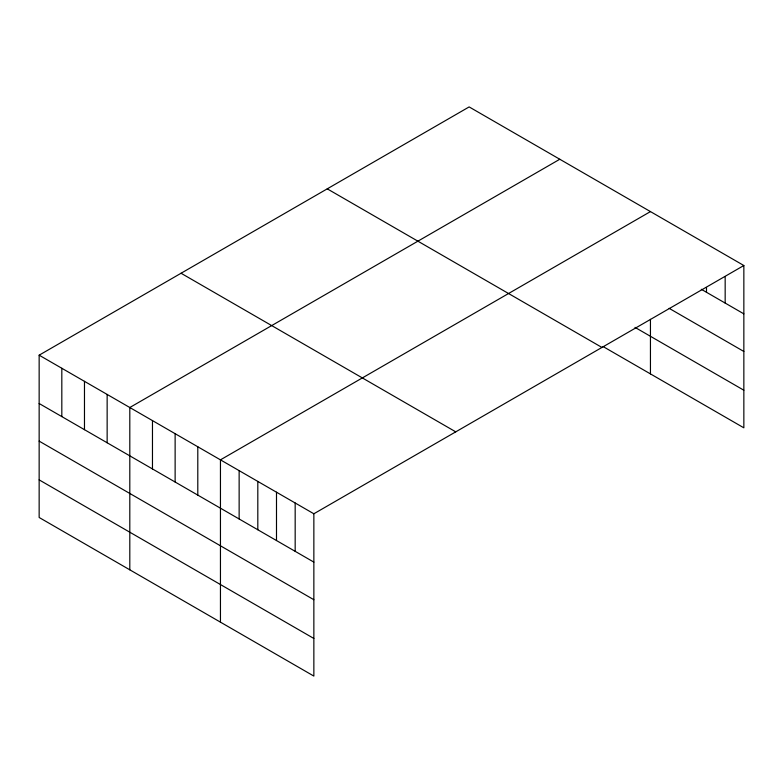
<?xml version="1.0" encoding="UTF-8"?>
<svg xmlns="http://www.w3.org/2000/svg" width="783" height="783" viewBox="0 0 783 783"><rect width="100%" height="100%" fill="white"/><g stroke="black" fill="none" stroke-linecap="round" stroke-linejoin="round"><path stroke-width="1.17" d="M743.85 265.515L313.856 513.775L313.856 676.081L39.15 517.485L39.15 355.179L469.144 106.919L743.85 265.515L743.85 427.821L603.067 346.546M559.796 159.252L129.802 407.512L129.802 569.818M650.448 211.596L220.454 459.846L220.454 622.162M701.304 289.289L743.85 313.856M669.132 308.326L743.85 351.469M635.003 327.372L743.85 390.218M327.245 188.84L601.951 347.446M181.049 273.247L455.755 431.854M39.15 355.179L313.856 513.775M39.15 403.509L313.856 562.116M39.15 441.123L313.856 599.719M39.15 479.871L313.856 638.468M725.166 276.487L725.166 303.07M706.491 287.449L706.491 292.284M650.448 319.337L650.448 373.902M295.171 502.989L295.171 551.33M276.497 492.204L276.497 540.544M257.813 481.418L257.813 529.758M239.138 470.632L239.138 518.972M197.796 446.77L197.796 495.101M175.128 433.684L175.128 482.015M152.47 420.598L152.47 468.939M107.144 394.426L107.144 442.767M84.476 381.341L84.476 429.681M61.818 368.264L61.818 416.595"/></g></svg>
